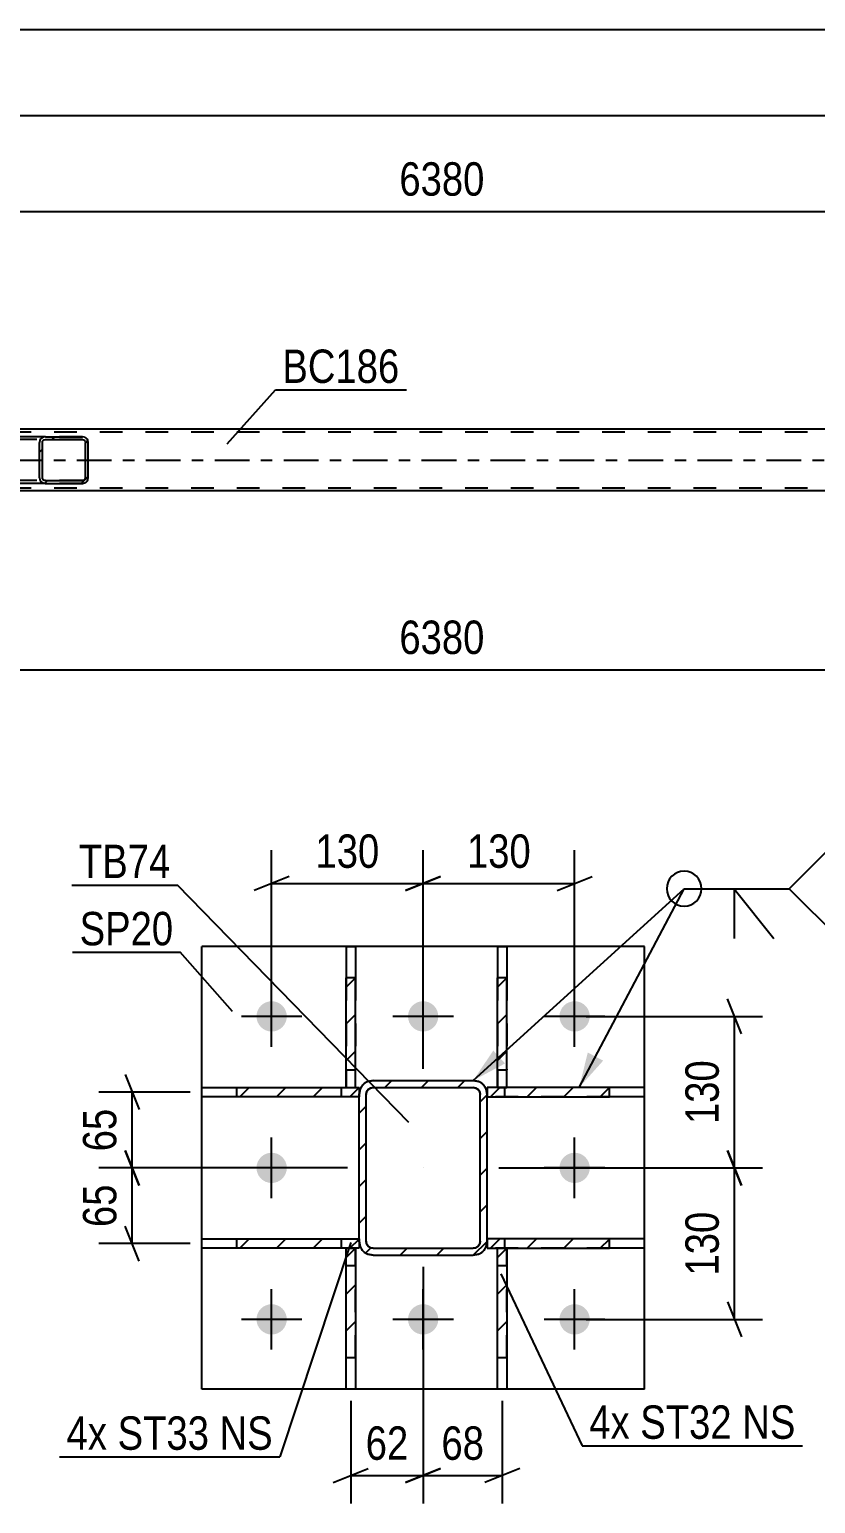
# Model space of a CAD drawing. Header units: millimetres. Extents: x 0 to 841, y 0 to 594.
# Drawn here: x 343.2 to 410.7, y 145.7 to 272.2 of the extents above; entities that cross this region are included whole.
import ezdxf

# ---------------------------------------------------------------- set-up
doc = ezdxf.new("R2010")
doc.units = ezdxf.units.MM
doc.linetypes.add('DXK_LINE_DOT2', pattern=[3.9198, 1.9599, -1.9599])
doc.linetypes.add('DXK_LINE_DOT3', pattern=[5.9187, 2.979, -0.9799, 0.9799, -0.9799])
doc.styles.add('Arial', font='ARIAL.TTF', dxfattribs={"height": 0.2})
doc.styles.add('Arial Narrow', font='ARIALN.TTF', dxfattribs={"height": 0.2})

# ---------------------------------------------------------------- blocks, each defined once
blk = doc.blocks.new('Part-318888822-3193 - 3092')
at = {"linetype": 'Continuous'}
h = blk.add_hatch(dxfattribs=at)
h.set_pattern_fill('', scale=0.7, style=0, pattern_type=0)
h.set_pattern_definition([(45, (348.245, 236.9922), (-1.57154, 1.57154), [])])
h.paths.add_polyline_path([(348.28, 236.81), (348.24, 236.99), (348.14, 237.15), (347.97, 237.25), (347.78, 237.29), (344.6, 237.29), (344.4, 237.25), (344.24, 237.15), (344.13, 236.99), (344.09, 236.81), (344.09, 233.77), (344.13, 233.58), (344.24, 233.43), (344.4, 233.33), (344.6, 233.29), (347.78, 233.29), (347.97, 233.33), (348.14, 233.43), (348.24, 233.58), (348.28, 233.77)])
h.paths.add_polyline_path([(348.01, 233.68), (347.96, 233.6), (347.88, 233.55), (347.78, 233.53), (344.6, 233.53), (344.5, 233.55), (344.42, 233.6), (344.36, 233.68), (344.34, 233.77), (344.34, 236.81), (344.36, 236.9), (344.42, 236.98), (344.5, 237.03), (344.6, 237.05), (347.78, 237.05), (347.88, 237.03), (347.96, 236.98), (348.01, 236.9), (348.03, 236.81), (348.03, 233.77)])
at = {"color": 2, "linetype": 'Continuous'}
for p, q in [((338.02, 236.81), (338.05, 236.99)), ((338.02, 233.77), (338.02, 236.81)), ((338.05, 236.99), (338.1, 237.15)), ((338.1, 237.15), (338.19, 237.25)), ((338.19, 237.25), (338.3, 237.29)), ((344.6, 237.29), (338.3, 237.29)), ((344.13, 236.99), (344.09, 236.81)), ((344.09, 233.77), (344.09, 236.81)), ((344.34, 236.81), (344.36, 236.9)), ((344.34, 233.77), (344.34, 236.81)), ((344.36, 236.9), (344.42, 236.98)), ((344.6, 237.29), (344.4, 237.25)), ((344.42, 236.98), (344.5, 237.03)), ((344.5, 237.03), (344.6, 237.05)), ((344.6, 237.29), (347.78, 237.29)), ((344.6, 237.05), (347.78, 237.05)), ((347.97, 237.25), (347.78, 237.29)), ((347.78, 237.05), (347.88, 237.03)), ((347.88, 237.03), (347.96, 236.98)), ((347.96, 236.98), (348.01, 236.9)), ((348.01, 236.9), (348.03, 236.81)), ((348.03, 233.77), (348.03, 236.81)), ((348.28, 236.81), (348.24, 236.99)), ((348.28, 233.77), (348.28, 236.81)), ((338.05, 233.58), (338.02, 233.77)), ((338.1, 233.43), (338.05, 233.58)), ((338.19, 233.33), (338.1, 233.43)), ((338.3, 233.29), (338.19, 233.33)), ((344.6, 233.29), (338.3, 233.29)), ((344.09, 233.77), (344.13, 233.58)), ((344.36, 233.68), (344.34, 233.77)), ((344.42, 233.6), (344.36, 233.68)), ((344.4, 233.33), (344.6, 233.29)), ((344.5, 233.55), (344.42, 233.6)), ((344.6, 233.53), (344.5, 233.55)), ((344.6, 233.53), (347.78, 233.53)), ((344.6, 233.29), (347.78, 233.29)), ((347.88, 233.55), (347.78, 233.53)), ((347.78, 233.29), (347.97, 233.33)), ((347.96, 233.6), (347.88, 233.55)), ((348.01, 233.68), (347.96, 233.6)), ((348.03, 233.77), (348.01, 233.68)), ((348.24, 233.58), (348.28, 233.77))]:
    blk.add_line(p, q, dxfattribs=at)
at = {"color": 7, "linetype": 'DXK_LINE_DOT2'}
for p, q in [((338.17, 236.9), (338.16, 236.81)), ((338.16, 233.77), (338.16, 236.81)), ((338.2, 236.98), (338.17, 236.9)), ((338.24, 237.03), (338.2, 236.98)), ((338.3, 237.05), (338.24, 237.03)), ((347.78, 237.05), (338.3, 237.05)), ((339.29, 237.05), (339.29, 237.29)), ((340.63, 237.29), (340.82, 237.25)), ((340.73, 237.03), (340.63, 237.05)), ((340.81, 236.98), (340.73, 237.03)), ((340.86, 236.9), (340.81, 236.98)), ((340.88, 236.81), (340.86, 236.9)), ((340.88, 233.77), (340.88, 236.81)), ((341.09, 236.99), (341.13, 236.81)), ((341.13, 233.77), (341.13, 236.81)), ((347.78, 237.29), (344.6, 237.29)), ((338.16, 233.77), (338.17, 233.68)), ((338.17, 233.68), (338.2, 233.6)), ((338.2, 233.6), (338.24, 233.55)), ((338.24, 233.55), (338.3, 233.53)), ((347.78, 233.53), (338.3, 233.53)), ((339.29, 233.29), (339.29, 233.53)), ((340.63, 233.53), (340.73, 233.55)), ((340.82, 233.33), (340.63, 233.29)), ((340.73, 233.55), (340.81, 233.6)), ((340.81, 233.6), (340.86, 233.68)), ((340.86, 233.68), (340.88, 233.77)), ((341.13, 233.77), (341.09, 233.58)), ((347.78, 233.29), (344.6, 233.29))]:
    blk.add_line(p, q, dxfattribs=at)
for centre, start, end in [((340.64, 236.79), 23.8494, 68.8059), ((340.64, 233.78), 291.1941, 336.1506)]:
    blk.add_arc(centre, 0.492, start, end, dxfattribs=at)
at = {"color": 2, "linetype": 'Continuous'}
for centre, start, end in [((344.58, 236.79), 111.1941, 156.1506), ((347.8, 236.79), 23.8494, 68.8059), ((344.58, 233.78), 203.8494, 248.8059), ((347.8, 233.78), 291.1941, 336.1506)]:
    blk.add_arc(centre, 0.492, start, end, dxfattribs=at)
blk = doc.blocks.new('Part-318888822-3333 - 3092')
at = {"color": 2, "linetype": 'Continuous'}
for p, q in [((505.44, 237.93), (256.23, 237.93)), ((505.44, 232.65), (256.23, 232.65))]:
    blk.add_line(p, q, dxfattribs=at)
at = {"color": 7, "linetype": 'DXK_LINE_DOT2'}
for p, q in [((774.56, 237.69), (110.21, 237.69)), ((774.56, 232.89), (110.21, 232.89))]:
    blk.add_line(p, q, dxfattribs=at)
at = {"color": 7, "linetype": 'DXK_LINE_DOT3'}
blk.add_line((110.55, 235.29), (774.56, 235.29), dxfattribs=at)
blk = doc.blocks.new('Part-318888822-6626 - 6523')
at = {"linetype": 'Continuous'}
h = blk.add_hatch(dxfattribs=at)
h.set_pattern_fill('', scale=0.7, style=0, pattern_type=0)
h.set_pattern_definition([(45, (384.2083, 167.657), (-1.57154, 1.57154), [])])
h.paths.add_polyline_path([(384.21, 158.24), (384.21, 167.66), (383.41, 167.66), (383.41, 158.24)])
at = {"color": 7, "linetype": 'DXK_LINE_DOT2'}
for p, q in [((383.41, 166.16), (383.41, 167.66)), ((383.41, 167.66), (384.21, 167.66)), ((384.21, 158.24), (384.21, 167.66)), ((383.41, 166.16), (384.21, 166.16)), ((383.41, 158.24), (383.41, 166.16))]:
    blk.add_line(p, q, dxfattribs=at)
at = {"color": 2, "linetype": 'Continuous'}
for p, q in [((383.41, 158.24), (383.41, 167.66)), ((383.41, 167.66), (384.21, 167.66)), ((384.21, 167.66), (384.21, 158.24)), ((383.41, 155.55), (383.41, 158.24)), ((384.21, 158.24), (383.41, 158.24)), ((384.21, 158.24), (384.21, 155.55)), ((384.21, 155.55), (383.41, 155.55))]:
    blk.add_line(p, q, dxfattribs=at)
blk = doc.blocks.new('Part-318888822-6570 - 6523')
at = {"linetype": 'Continuous'}
h = blk.add_hatch(dxfattribs=at)
h.set_pattern_fill('', scale=0.7, style=0, pattern_type=0)
h.set_pattern_definition([(45, (382.5238, 168.2491), (-1.57154, 1.57154), [])])
h.paths.add_polyline_path([(382.43, 167.79), (382.52, 168.25), (382.52, 180.85), (382.43, 181.31), (382.17, 181.7), (381.78, 181.96), (381.32, 182.05), (372.72, 182.05), (372.26, 181.96), (371.88, 181.7), (371.62, 181.31), (371.52, 180.85), (371.52, 168.25), (371.62, 167.79), (371.88, 167.4), (372.26, 167.14), (372.72, 167.05), (381.32, 167.05), (381.78, 167.14), (382.17, 167.4)])
h.paths.add_polyline_path([(381.55, 167.69), (381.32, 167.65), (372.72, 167.65), (372.49, 167.69), (372.3, 167.82), (372.17, 168.02), (372.12, 168.25), (372.12, 180.85), (372.17, 181.08), (372.3, 181.27), (372.49, 181.4), (372.72, 181.45), (381.32, 181.45), (381.55, 181.4), (381.75, 181.27), (381.88, 181.08), (381.92, 180.85), (381.92, 168.25), (381.88, 168.02), (381.75, 167.82)])
at = {"color": 7, "linetype": 'DXK_LINE_DOT2'}
for p, q in [((371.52, 180.85), (371.62, 181.31)), ((372.17, 181.08), (372.12, 180.85)), ((372.3, 181.27), (372.17, 181.08)), ((372.26, 181.96), (372.72, 182.05)), ((372.49, 181.4), (372.3, 181.27)), ((372.72, 181.45), (372.49, 181.4)), ((372.72, 182.05), (381.32, 182.05)), ((372.72, 181.45), (381.32, 181.45)), ((381.32, 182.05), (381.78, 181.96)), ((381.55, 181.4), (381.32, 181.45)), ((381.75, 181.27), (381.55, 181.4)), ((381.88, 181.08), (381.75, 181.27)), ((381.92, 180.85), (381.88, 181.08)), ((382.43, 181.31), (382.52, 180.85)), ((371.52, 168.25), (371.52, 180.85)), ((372.12, 168.25), (372.12, 180.85)), ((381.92, 168.25), (381.92, 180.85)), ((382.52, 168.25), (382.52, 180.85)), ((371.62, 167.79), (371.52, 168.25)), ((372.12, 168.25), (372.17, 168.02)), ((381.88, 168.02), (381.92, 168.25)), ((382.52, 168.25), (382.43, 167.79)), ((372.17, 168.02), (372.3, 167.82)), ((372.72, 167.05), (372.26, 167.14)), ((372.3, 167.82), (372.49, 167.69)), ((372.49, 167.69), (372.72, 167.65)), ((372.72, 167.65), (381.32, 167.65)), ((372.72, 167.05), (381.32, 167.05)), ((381.32, 167.65), (381.55, 167.69)), ((381.78, 167.14), (381.32, 167.05)), ((381.55, 167.69), (381.75, 167.82)), ((381.75, 167.82), (381.88, 168.02))]:
    blk.add_line(p, q, dxfattribs=at)
at = {"color": 2, "linetype": 'Continuous'}
for p, q in [((371.62, 181.31), (371.52, 180.85)), ((372.12, 180.85), (372.17, 181.08)), ((372.17, 181.08), (372.3, 181.27)), ((372.72, 182.05), (372.26, 181.96)), ((372.3, 181.27), (372.49, 181.4)), ((372.49, 181.4), (372.72, 181.45)), ((372.72, 182.05), (381.32, 182.05)), ((372.72, 181.45), (381.32, 181.45)), ((381.78, 181.96), (381.32, 182.05)), ((381.32, 181.45), (381.55, 181.4)), ((381.55, 181.4), (381.75, 181.27)), ((381.75, 181.27), (381.88, 181.08)), ((381.88, 181.08), (381.92, 180.85)), ((382.52, 180.85), (382.43, 181.31)), ((371.52, 168.25), (371.52, 180.85)), ((372.12, 168.25), (372.12, 180.85)), ((381.92, 168.25), (381.92, 180.85)), ((382.52, 168.25), (382.52, 180.85)), ((371.52, 168.25), (371.62, 167.79)), ((372.17, 168.02), (372.12, 168.25)), ((381.92, 168.25), (381.88, 168.02)), ((382.43, 167.79), (382.52, 168.25)), ((372.3, 167.82), (372.17, 168.02)), ((372.26, 167.14), (372.72, 167.05)), ((372.49, 167.69), (372.3, 167.82)), ((372.72, 167.65), (372.49, 167.69)), ((372.72, 167.65), (381.32, 167.65)), ((372.72, 167.05), (381.32, 167.05)), ((381.55, 167.69), (381.32, 167.65)), ((381.32, 167.05), (381.78, 167.14)), ((381.75, 167.82), (381.55, 167.69)), ((381.88, 168.02), (381.75, 167.82))]:
    blk.add_line(p, q, dxfattribs=at)
at = {"color": 7, "linetype": 'DXK_LINE_DOT3'}
blk.add_line((377.02, 174.55), (377.02, 174.55), dxfattribs=at)
at = {"color": 7, "linetype": 'DXK_LINE_DOT2'}
for centre, start, end in [((372.72, 180.85), 112.5, 157.5), ((381.32, 180.85), 22.5, 67.5), ((372.72, 168.25), 202.5, 247.5), ((381.32, 168.25), 292.5, 337.5)]:
    blk.add_arc(centre, 1.2, start, end, dxfattribs=at)
at = {"color": 2, "linetype": 'Continuous'}
for centre, start, end in [((372.72, 180.85), 112.5, 157.5), ((381.32, 180.85), 22.5, 67.5), ((372.72, 168.25), 202.5, 247.5), ((381.32, 168.25), 292.5, 337.5)]:
    blk.add_arc(centre, 1.2, start, end, dxfattribs=at)
blk = doc.blocks.new('Part-318888822-6552 - 6523')
at = {"linetype": 'Continuous'}
h = blk.add_hatch(dxfattribs=at)
h.set_pattern_fill('', scale=0.7, style=0, pattern_type=0)
h.set_pattern_definition([(45, (371.5237, 168.4468), (-1.57154, 1.57154), [])])
h.paths.add_polyline_path([(371.52, 167.65), (371.52, 168.45), (361.03, 168.45), (361.03, 167.65)])
at = {"color": 2, "linetype": 'Continuous'}
for p, q in [((358.02, 167.65), (358.02, 168.45)), ((358.02, 168.45), (361.03, 168.45)), ((361.03, 168.45), (371.52, 168.45)), ((361.03, 167.65), (361.03, 168.45)), ((371.52, 168.45), (371.52, 167.65)), ((361.03, 167.65), (358.02, 167.65)), ((371.52, 167.65), (361.03, 167.65))]:
    blk.add_line(p, q, dxfattribs=at)
at = {"color": 7, "linetype": 'DXK_LINE_DOT2'}
for p, q in [((361.03, 168.45), (371.52, 168.45)), ((370.02, 167.65), (370.02, 168.45)), ((371.52, 168.45), (371.52, 167.65)), ((371.52, 167.65), (361.03, 167.65))]:
    blk.add_line(p, q, dxfattribs=at)
blk = doc.blocks.new('Part-318888822-6621 - 6523')
at = {"linetype": 'Continuous'}
h = blk.add_hatch(dxfattribs=at)
h.set_pattern_fill('', scale=0.7, style=0, pattern_type=0)
h.set_pattern_definition([(45, (371.5237, 181.4468), (-1.57154, 1.57154), [])])
h.paths.add_polyline_path([(371.52, 180.65), (371.52, 181.45), (361.03, 181.45), (361.03, 180.65)])
at = {"color": 2, "linetype": 'Continuous'}
for p, q in [((358.02, 180.65), (358.02, 181.45)), ((358.02, 181.45), (361.03, 181.45)), ((361.03, 181.45), (371.52, 181.45)), ((361.03, 180.65), (361.03, 181.45)), ((371.52, 181.45), (371.52, 180.65)), ((361.03, 180.65), (358.02, 180.65)), ((371.52, 180.65), (361.03, 180.65))]:
    blk.add_line(p, q, dxfattribs=at)
at = {"color": 7, "linetype": 'DXK_LINE_DOT2'}
for p, q in [((361.03, 181.45), (371.52, 181.45)), ((370.02, 180.65), (370.02, 181.45)), ((371.52, 181.45), (371.52, 180.65)), ((371.52, 180.65), (361.03, 180.65))]:
    blk.add_line(p, q, dxfattribs=at)
blk = doc.blocks.new('Part-318888822-6631 - 6523')
at = {"linetype": 'Continuous'}
h = blk.add_hatch(dxfattribs=at)
h.set_pattern_fill('', scale=0.7, style=0, pattern_type=0)
h.set_pattern_definition([(45, (371.2089, 167.657), (-1.57154, 1.57154), [])])
h.paths.add_polyline_path([(371.21, 158.24), (371.21, 167.66), (370.41, 167.66), (370.41, 158.24)])
at = {"color": 7, "linetype": 'DXK_LINE_DOT2'}
for p, q in [((370.41, 166.16), (370.41, 167.66)), ((370.41, 167.66), (371.21, 167.66)), ((371.21, 158.24), (371.21, 167.66)), ((370.41, 166.16), (371.21, 166.16)), ((370.41, 158.24), (370.41, 166.16))]:
    blk.add_line(p, q, dxfattribs=at)
at = {"color": 2, "linetype": 'Continuous'}
for p, q in [((370.41, 158.24), (370.41, 167.66)), ((370.41, 167.66), (371.21, 167.66)), ((371.21, 167.66), (371.21, 158.24)), ((370.41, 155.55), (370.41, 158.24)), ((371.21, 158.24), (370.41, 158.24)), ((371.21, 158.24), (371.21, 155.55)), ((371.21, 155.55), (370.41, 155.55))]:
    blk.add_line(p, q, dxfattribs=at)
blk = doc.blocks.new('Part-318888822-6636 - 6523')
at = {"linetype": 'Continuous'}
h = blk.add_hatch(dxfattribs=at)
h.set_pattern_fill('', scale=0.7, style=0, pattern_type=0)
h.set_pattern_definition([(45, (384.2078, 190.8591), (-1.57154, 1.57154), [])])
h.paths.add_polyline_path([(384.21, 181.46), (384.21, 190.86), (383.41, 190.86), (383.41, 181.46)])
at = {"color": 2, "linetype": 'Continuous'}
for p, q in [((383.41, 193.55), (383.41, 190.86)), ((383.41, 193.55), (384.21, 193.55)), ((384.21, 193.55), (384.21, 190.86)), ((383.41, 181.46), (383.41, 190.86)), ((384.21, 190.86), (383.41, 190.86)), ((384.21, 181.46), (384.21, 190.86)), ((383.41, 181.46), (384.21, 181.46))]:
    blk.add_line(p, q, dxfattribs=at)
at = {"color": 7, "linetype": 'DXK_LINE_DOT2'}
for p, q in [((383.41, 190.86), (383.41, 181.46)), ((384.21, 190.86), (384.21, 182.96)), ((383.41, 182.96), (384.21, 182.96)), ((384.21, 181.46), (384.21, 182.96)), ((383.41, 181.46), (384.21, 181.46))]:
    blk.add_line(p, q, dxfattribs=at)
blk = doc.blocks.new('Part-318888822-6641 - 6523')
at = {"linetype": 'Continuous'}
h = blk.add_hatch(dxfattribs=at)
h.set_pattern_fill('', scale=0.7, style=0, pattern_type=0)
h.set_pattern_definition([(45, (371.2084, 190.8591), (-1.57154, 1.57154), [])])
h.paths.add_polyline_path([(371.21, 181.46), (371.21, 190.86), (370.41, 190.86), (370.41, 181.46)])
at = {"color": 2, "linetype": 'Continuous'}
for p, q in [((370.41, 193.55), (370.41, 190.86)), ((370.41, 193.55), (371.21, 193.55)), ((371.21, 193.55), (371.21, 190.86)), ((370.41, 181.46), (370.41, 190.86)), ((371.21, 190.86), (370.41, 190.86)), ((371.21, 181.46), (371.21, 190.86)), ((370.41, 181.46), (371.21, 181.46))]:
    blk.add_line(p, q, dxfattribs=at)
at = {"color": 7, "linetype": 'DXK_LINE_DOT2'}
for p, q in [((370.41, 190.86), (370.41, 181.46)), ((371.21, 190.86), (371.21, 182.96)), ((370.41, 182.96), (371.21, 182.96)), ((371.21, 181.46), (371.21, 182.96)), ((370.41, 181.46), (371.21, 181.46))]:
    blk.add_line(p, q, dxfattribs=at)
blk = doc.blocks.new('Part-318888822-6698 - 6523')
at = {"color": 2, "linetype": 'Continuous'}
for p, q in [((358.02, 155.55), (358.02, 193.55)), ((396.02, 193.55), (358.02, 193.55)), ((396.02, 155.55), (396.02, 193.55)), ((396.02, 155.55), (358.02, 155.55))]:
    blk.add_line(p, q, dxfattribs=at)
blk = doc.blocks.new('Part-318888822-6704 - 6523')
at = {"linetype": 'Continuous'}
h = blk.add_hatch(dxfattribs=at)
h.set_pattern_fill('', scale=0.7, style=0, pattern_type=0)
h.set_pattern_definition([(45, (393.022, 168.447), (-1.57154, 1.57154), [])])
h.paths.add_polyline_path([(393.02, 167.65), (393.02, 168.45), (382.52, 168.45), (382.52, 167.65)])
at = {"color": 7, "linetype": 'DXK_LINE_DOT2'}
for p, q in [((393.02, 168.45), (382.52, 168.45)), ((382.52, 168.45), (382.52, 167.65)), ((384.02, 167.65), (384.02, 168.45)), ((393.02, 167.65), (382.52, 167.65))]:
    blk.add_line(p, q, dxfattribs=at)
at = {"color": 2, "linetype": 'Continuous'}
for p, q in [((393.02, 168.45), (382.52, 168.45)), ((382.52, 168.45), (382.52, 167.65)), ((396.02, 168.45), (393.02, 168.45)), ((393.02, 167.65), (393.02, 168.45)), ((396.02, 167.65), (396.02, 168.45)), ((382.52, 167.65), (393.02, 167.65)), ((396.02, 167.65), (393.02, 167.65))]:
    blk.add_line(p, q, dxfattribs=at)
blk = doc.blocks.new('Part-318888822-6709 - 6523')
at = {"linetype": 'Continuous'}
h = blk.add_hatch(dxfattribs=at)
h.set_pattern_fill('', scale=0.7, style=0, pattern_type=0)
h.set_pattern_definition([(45, (393.022, 181.447), (-1.57154, 1.57154), [])])
h.paths.add_polyline_path([(393.02, 180.65), (393.02, 181.45), (382.52, 181.45), (382.52, 180.65)])
at = {"color": 7, "linetype": 'DXK_LINE_DOT2'}
for p, q in [((393.02, 181.45), (382.52, 181.45)), ((382.52, 181.45), (382.52, 180.65)), ((384.02, 180.65), (384.02, 181.45)), ((393.02, 180.65), (382.52, 180.65))]:
    blk.add_line(p, q, dxfattribs=at)
at = {"color": 2, "linetype": 'Continuous'}
for p, q in [((393.02, 181.45), (382.52, 181.45)), ((382.52, 181.45), (382.52, 180.65)), ((396.02, 181.45), (393.02, 181.45)), ((393.02, 180.65), (393.02, 181.45)), ((396.02, 180.65), (396.02, 181.45)), ((382.52, 180.65), (393.02, 180.65)), ((396.02, 180.65), (393.02, 180.65))]:
    blk.add_line(p, q, dxfattribs=at)
blk = doc.blocks.new('Bolt-318888822-6711 - 6523')
at = {"linetype": 'Continuous'}
for points in [[(362.72, 187.55, -1), (365.32, 187.55, -1)], [(375.72, 187.55, -1), (378.32, 187.55, -1)], [(388.72, 187.55, -1), (391.32, 187.55, -1)], [(362.72, 174.55, -1), (365.32, 174.55, -1)], [(388.72, 174.55, -1), (391.32, 174.55, -1)], [(362.72, 161.55, -1), (365.32, 161.55, -1)], [(375.72, 161.55, -1), (378.32, 161.55, -1)], [(388.72, 161.55, -1), (391.32, 161.55, -1)]]:
    blk.add_hatch(color=1, dxfattribs=at).paths.add_polyline_path(points)
at = {"color": 1, "linetype": 'Continuous'}
for p, q in [((364.02, 184.95), (364.02, 190.15)), ((377.02, 184.95), (377.02, 190.15)), ((390.02, 184.95), (390.02, 190.15)), ((366.62, 187.55), (361.42, 187.55)), ((379.62, 187.55), (374.42, 187.55)), ((392.62, 187.55), (387.42, 187.55)), ((364.02, 171.95), (364.02, 177.15)), ((390.02, 171.95), (390.02, 177.15)), ((366.62, 174.55), (361.42, 174.55)), ((392.62, 174.55), (387.42, 174.55)), ((364.02, 158.95), (364.02, 164.15)), ((377.02, 158.95), (377.02, 164.15)), ((390.02, 158.95), (390.02, 164.15)), ((366.62, 161.55), (361.42, 161.55)), ((379.62, 161.55), (374.42, 161.55)), ((392.62, 161.55), (387.42, 161.55))]:
    blk.add_line(p, q, dxfattribs=at)
blk = doc.blocks.new('StraightDimension-318888822-21180 - 3092')
at = {"color": 7, "linetype": 'Continuous'}
blk.add_line((251.02, 217.3), (506.24, 217.3), dxfattribs=at)
at = {"color": 0}
blk.add_wipeout([(382.89, 218.05), (382.89, 222.25), (374.38, 222.25), (374.38, 218.05)], dxfattribs=at)
at = {"color": 3, "style": 'Arial Narrow'}
blk.add_text('6380', height=2.863, dxfattribs=at).set_placement((374.98, 218.65))
blk = doc.blocks.new('StraightDimension-318888822-3442 - 3092')
at = {"color": 7, "linetype": 'Continuous'}
blk.add_line((108.91, 272.24), (785.42, 272.24), dxfattribs=at)
blk = doc.blocks.new('StraightDimension-318888822-15617 - 3092')
at = {"color": 7, "linetype": 'Continuous'}
blk.add_line((109.54, 264.87), (784.78, 264.87), dxfattribs=at)
blk = doc.blocks.new('StraightDimension-318888822-21140 - 3092')
at = {"color": 7, "linetype": 'Continuous'}
blk.add_line((251.02, 256.63), (506.24, 256.63), dxfattribs=at)
at = {"color": 0}
blk.add_wipeout([(382.89, 257.38), (382.89, 261.58), (374.38, 261.58), (374.38, 257.38)], dxfattribs=at)
at = {"color": 3, "style": 'Arial Narrow'}
blk.add_text('6380', height=2.863, dxfattribs=at).set_placement((374.98, 257.98))
blk = doc.blocks.new('StraightDimension-318888822-6791 - 6523')
at = {"color": 7, "linetype": 'Continuous'}
for p, q in [((377.02, 166.05), (377.02, 145.75)), ((383.81, 154.55), (383.81, 145.75)), ((375.52, 147.55), (378.52, 148.75)), ((377.02, 148.15), (383.81, 148.15)), ((385.31, 148.75), (382.31, 147.55))]:
    blk.add_line(p, q, dxfattribs=at)
at = {"color": 0}
blk.add_wipeout([(382.84, 148.9), (382.84, 153.1), (377.99, 153.1), (377.99, 148.9)], dxfattribs=at)
at = {"color": 3, "style": 'Arial Narrow'}
blk.add_text('68', height=2.863, dxfattribs=at).set_placement((378.59, 149.5))
blk = doc.blocks.new('StraightDimension-318888822-6761 - 6523')
at = {"color": 7, "linetype": 'Continuous'}
for p, q in [((404.34, 186.05), (403.14, 189.05)), ((391.02, 187.55), (406.14, 187.55)), ((403.74, 174.55), (403.74, 187.55)), ((403.14, 176.05), (404.34, 173.05)), ((383.52, 174.55), (406.14, 174.55))]:
    blk.add_line(p, q, dxfattribs=at)
at = {"color": 0}
blk.add_wipeout([(402.99, 184.39), (398.79, 184.39), (398.79, 177.71), (402.99, 177.71)], dxfattribs=at)
at = {"color": 3, "style": 'Arial Narrow'}
blk.add_text('130', height=2.863, rotation=90.0002, dxfattribs=at).set_placement((402.39, 178.31))
blk = doc.blocks.new('StraightDimension-318888822-6782 - 6523')
at = {"color": 7, "linetype": 'Continuous'}
for p, q in [((377.02, 166.05), (377.02, 145.75)), ((370.81, 154.55), (370.81, 145.75)), ((369.31, 147.55), (372.31, 148.75)), ((370.81, 148.15), (377.02, 148.15)), ((378.52, 148.75), (375.52, 147.55))]:
    blk.add_line(p, q, dxfattribs=at)
at = {"color": 0}
blk.add_wipeout([(376.34, 148.9), (376.34, 153.1), (371.49, 153.1), (371.49, 148.9)], dxfattribs=at)
at = {"color": 3, "style": 'Arial Narrow'}
blk.add_text('62', height=2.863, dxfattribs=at).set_placement((372.09, 149.5))
blk = doc.blocks.new('StraightDimension-318888822-6754 - 6523')
at = {"color": 7, "linetype": 'Continuous'}
for p, q in [((351.44, 182.55), (352.64, 179.55)), ((357.02, 181.05), (349.19, 181.05)), ((352.04, 174.55), (352.04, 181.05)), ((352.64, 173.05), (351.44, 176.05)), ((370.52, 174.55), (349.19, 174.55))]:
    blk.add_line(p, q, dxfattribs=at)
at = {"color": 0}
blk.add_wipeout([(351.29, 180.23), (347.09, 180.23), (347.09, 175.37), (351.29, 175.37)], dxfattribs=at)
at = {"color": 3, "style": 'Arial Narrow'}
blk.add_text('65', height=2.863, rotation=90.0002, dxfattribs=at).set_placement((350.69, 175.97))
blk = doc.blocks.new('StraightDimension-318888822-6729 - 6523')
at = {"color": 7, "linetype": 'Continuous'}
for p, q in [((377.02, 183.05), (377.02, 201.8)), ((390.02, 188.55), (390.02, 201.8)), ((378.52, 199.55), (375.52, 198.35)), ((377.02, 198.95), (390.02, 198.95)), ((388.52, 198.35), (391.52, 199.55))]:
    blk.add_line(p, q, dxfattribs=at)
at = {"color": 0}
blk.add_wipeout([(386.87, 199.7), (386.87, 203.9), (380.18, 203.9), (380.18, 199.7)], dxfattribs=at)
at = {"color": 3, "style": 'Arial Narrow'}
blk.add_text('130', height=2.863, dxfattribs=at).set_placement((380.78, 200.3))
blk = doc.blocks.new('StraightDimension-318888822-6738 - 6523')
at = {"color": 7, "linetype": 'Continuous'}
for p, q in [((364.02, 188.55), (364.02, 201.8)), ((377.02, 183.05), (377.02, 201.8)), ((365.52, 199.55), (362.52, 198.35)), ((364.02, 198.95), (377.02, 198.95)), ((375.52, 198.35), (378.52, 199.55))]:
    blk.add_line(p, q, dxfattribs=at)
at = {"color": 0}
blk.add_wipeout([(373.87, 199.7), (373.87, 203.9), (367.18, 203.9), (367.18, 199.7)], dxfattribs=at)
at = {"color": 3, "style": 'Arial Narrow'}
blk.add_text('130', height=2.863, dxfattribs=at).set_placement((367.78, 200.3))
blk = doc.blocks.new('StraightDimension-318888822-6748 - 6523')
at = {"color": 7, "linetype": 'Continuous'}
for p, q in [((351.44, 176.05), (352.64, 173.05)), ((370.52, 174.55), (349.19, 174.55)), ((352.04, 168.05), (352.04, 174.55)), ((352.64, 166.55), (351.44, 169.55)), ((357.02, 168.05), (349.19, 168.05))]:
    blk.add_line(p, q, dxfattribs=at)
at = {"color": 0}
blk.add_wipeout([(351.29, 173.73), (347.09, 173.73), (347.09, 168.87), (351.29, 168.87)], dxfattribs=at)
at = {"color": 3, "style": 'Arial Narrow'}
blk.add_text('65', height=2.863, rotation=90.0002, dxfattribs=at).set_placement((350.69, 169.47))
blk = doc.blocks.new('StraightDimension-318888822-6771 - 6523')
at = {"color": 7, "linetype": 'Continuous'}
for p, q in [((404.34, 173.05), (403.14, 176.05)), ((383.52, 174.55), (406.14, 174.55)), ((403.74, 161.55), (403.74, 174.55)), ((403.14, 163.05), (404.34, 160.05)), ((391.02, 161.55), (406.14, 161.55))]:
    blk.add_line(p, q, dxfattribs=at)
at = {"color": 0}
blk.add_wipeout([(402.99, 171.39), (398.79, 171.39), (398.79, 164.71), (402.99, 164.71)], dxfattribs=at)
at = {"color": 3, "style": 'Arial Narrow'}
blk.add_text('130', height=2.863, rotation=90.0002, dxfattribs=at).set_placement((402.39, 165.31))
blk = doc.blocks.new('Mark-318888822-3329 - 3092')
at = {"color": 0}
blk.add_wipeout([(374.99, 241.91), (374.99, 244.91), (364.94, 244.91), (364.94, 241.91)], dxfattribs=at)
blk.add_wipeout([(374.99, 241.91), (374.99, 244.91), (364.94, 244.91), (364.94, 241.91)], dxfattribs=at)
at = {"color": 30, "linetype": 'Continuous'}
for p, q in [((360.2, 236.68), (364.34, 241.31)), ((364.34, 241.31), (375.59, 241.31))]:
    blk.add_line(p, q, dxfattribs=at)
at = {"color": 3, "style": 'Arial Narrow'}
blk.add_text('BC186', height=2.863, dxfattribs=at).set_placement((364.94, 241.91))
blk = doc.blocks.new('Mark-318888822-6566 - 6523')
at = {"color": 0}
blk.add_wipeout([(355.33, 199.42), (355.33, 202.42), (347.48, 202.42), (347.48, 199.42)], dxfattribs=at)
blk.add_wipeout([(355.33, 199.42), (355.33, 202.42), (347.48, 202.42), (347.48, 199.42)], dxfattribs=at)
at = {"color": 30, "linetype": 'Continuous'}
for p in [(346.88, 198.82), (375.78, 178.43)]:
    blk.add_line(p, (355.93, 198.82), dxfattribs=at)
at = {"color": 3, "style": 'Arial Narrow'}
blk.add_text('TB74', height=2.863, dxfattribs=at).set_placement((347.48, 199.42))
blk = doc.blocks.new('Mark-318888822-6694 - 6523')
at = {"color": 0}
blk.add_wipeout([(355.58, 193.65), (355.58, 196.65), (347.54, 196.65), (347.54, 193.65)], dxfattribs=at)
blk.add_wipeout([(355.58, 193.65), (355.58, 196.65), (347.54, 196.65), (347.54, 193.65)], dxfattribs=at)
at = {"color": 30, "linetype": 'Continuous'}
for p in [(346.94, 193.05), (360.65, 187.96)]:
    blk.add_line(p, (356.18, 193.05), dxfattribs=at)
at = {"color": 3, "style": 'Arial Narrow'}
blk.add_text('SP20', height=2.863, dxfattribs=at).set_placement((347.54, 193.65))
blk = doc.blocks.new('WeldMark-318888822-6800 - 6523')
at = {"linetype": 'Continuous'}
for points in [[(384.05, 183.51), (381.32, 182.05), (383.04, 184.62)], [(392.47, 183.75), (390.41, 181.45), (391.15, 184.45)]]:
    blk.add_hatch(color=30, dxfattribs=at).paths.add_polyline_path(points)
at = {"color": 30, "linetype": 'Continuous'}
for p, q in [((381.32, 182.05), (399.42, 198.51)), ((390.41, 181.45), (399.42, 198.51)), ((399.42, 198.51), (408.42, 198.51))]:
    blk.add_line(p, q, dxfattribs=at)
at = {"color": 3, "linetype": 'Continuous'}
for q in [(407.13, 194.23), (403.71, 194.23)]:
    blk.add_line((403.71, 198.51), q, dxfattribs=at)
for start, end in [(90, 270), (270, 90)]:
    blk.add_arc((399.42, 198.51), 1.5, start, end, dxfattribs=at)
at = {"color": 0, "linetype": 'Continuous'}
blk.add_wipeout([(419.79, 197.61), (419.79, 200.61), (412.02, 200.61), (412.02, 197.61)], dxfattribs=at)
blk.add_wipeout([(419.79, 197.61), (419.79, 200.61), (412.02, 200.61), (412.02, 197.61)], dxfattribs=at)
at = {"color": 3, "linetype": 'Continuous'}
for q in [(412.71, 202.8), (412.71, 194.23)]:
    blk.add_line((408.42, 198.51), q, dxfattribs=at)
at = {"color": 3, "linetype": 'Continuous', "style": 'Arial'}
blk.add_text('TYP', height=2.865, dxfattribs=at).set_placement((412.02, 197.61))
blk = doc.blocks.new('MarkSet-318888822-6849 - 6523')
at = {"color": 0}
for points in [[(394.75, 151.3), (394.75, 154.3), (391.28, 154.3), (391.28, 151.3)], [(403.51, 151.3), (403.51, 154.3), (395.65, 154.3), (395.65, 151.3)], [(408.97, 151.3), (408.97, 154.3), (404.41, 154.3), (404.41, 151.3)]]:
    blk.add_wipeout(points, dxfattribs=at)
for points in [[(394.75, 151.3), (394.75, 154.3), (391.28, 154.3), (391.28, 151.3)], [(403.51, 151.3), (403.51, 154.3), (395.65, 154.3), (395.65, 151.3)], [(408.97, 151.3), (408.97, 154.3), (404.41, 154.3), (404.41, 151.3)]]:
    blk.add_wipeout(points, dxfattribs=at)
at = {"color": 30, "linetype": 'Continuous'}
for p, q in [((383.7, 165.47), (390.68, 150.7)), ((390.68, 150.7), (409.57, 150.7))]:
    blk.add_line(p, q, dxfattribs=at)
at = {"color": 3, "style": 'Arial Narrow'}
for s, p in [('4x', (391.28, 151.3)), ('ST32', (395.65, 151.3)), ('NS', (404.41, 151.3))]:
    blk.add_text(s, height=2.863, dxfattribs=at).set_placement(p)
blk = doc.blocks.new('MarkSet-318888822-6879 - 6523')
at = {"color": 0}
for points in [[(349.9, 150.36), (349.9, 153.36), (346.42, 153.36), (346.42, 150.36)], [(358.65, 150.36), (358.65, 153.36), (350.8, 153.36), (350.8, 150.36)], [(364.12, 150.36), (364.12, 153.36), (359.55, 153.36), (359.55, 150.36)]]:
    blk.add_wipeout(points, dxfattribs=at)
for points in [[(349.9, 150.36), (349.9, 153.36), (346.42, 153.36), (346.42, 150.36)], [(358.65, 150.36), (358.65, 153.36), (350.8, 153.36), (350.8, 150.36)], [(364.12, 150.36), (364.12, 153.36), (359.55, 153.36), (359.55, 150.36)]]:
    blk.add_wipeout(points, dxfattribs=at)
at = {"color": 30, "linetype": 'Continuous'}
for p in [(370.82, 168.15), (345.82, 149.76)]:
    blk.add_line(p, (364.72, 149.76), dxfattribs=at)
at = {"color": 3, "style": 'Arial Narrow'}
for s, p in [('4x', (346.42, 150.36)), ('ST33', (350.8, 150.36)), ('NS', (359.55, 150.36))]:
    blk.add_text(s, height=2.863, dxfattribs=at).set_placement(p)

msp = doc.modelspace()

# ---------------------------------------------------------------- block references
for name in ['StraightDimension-318888822-3442 - 3092', 'Part-318888822-3333 - 3092', 'Part-318888822-3193 - 3092', 'StraightDimension-318888822-21180 - 3092', 'Part-318888822-6698 - 6523', 'Part-318888822-6641 - 6523', 'Part-318888822-6636 - 6523', 'Bolt-318888822-6711 - 6523', 'Part-318888822-6621 - 6523', 'Part-318888822-6570 - 6523', 'Part-318888822-6709 - 6523', 'Part-318888822-6552 - 6523', 'Part-318888822-6704 - 6523', 'Part-318888822-6631 - 6523', 'Part-318888822-6626 - 6523']:
    msp.add_blockref(name, (0, 0))

# ---------------------------------------------------------------- next in the draw order: block references
for name in ['StraightDimension-318888822-15617 - 3092', 'StraightDimension-318888822-6761 - 6523', 'StraightDimension-318888822-6754 - 6523', 'StraightDimension-318888822-6791 - 6523']:
    msp.add_blockref(name, (0, 0))

# ---------------------------------------------------------------- next in the draw order: block references
for name in ['StraightDimension-318888822-21140 - 3092', 'Mark-318888822-3329 - 3092', 'StraightDimension-318888822-6729 - 6523', 'StraightDimension-318888822-6771 - 6523', 'StraightDimension-318888822-6782 - 6523']:
    msp.add_blockref(name, (0, 0))

# ---------------------------------------------------------------- next in the draw order: block references
for name in ['StraightDimension-318888822-6738 - 6523', 'WeldMark-318888822-6800 - 6523', 'StraightDimension-318888822-6748 - 6523', 'MarkSet-318888822-6849 - 6523']:
    msp.add_blockref(name, (0, 0))

# ---------------------------------------------------------------- next in the draw order: block references
for name in ['Mark-318888822-6566 - 6523', 'MarkSet-318888822-6879 - 6523']:
    msp.add_blockref(name, (0, 0))

# ---------------------------------------------------------------- next in the draw order: block references
msp.add_blockref('Mark-318888822-6694 - 6523', (0, 0))

doc.saveas('drawing.dxf')
